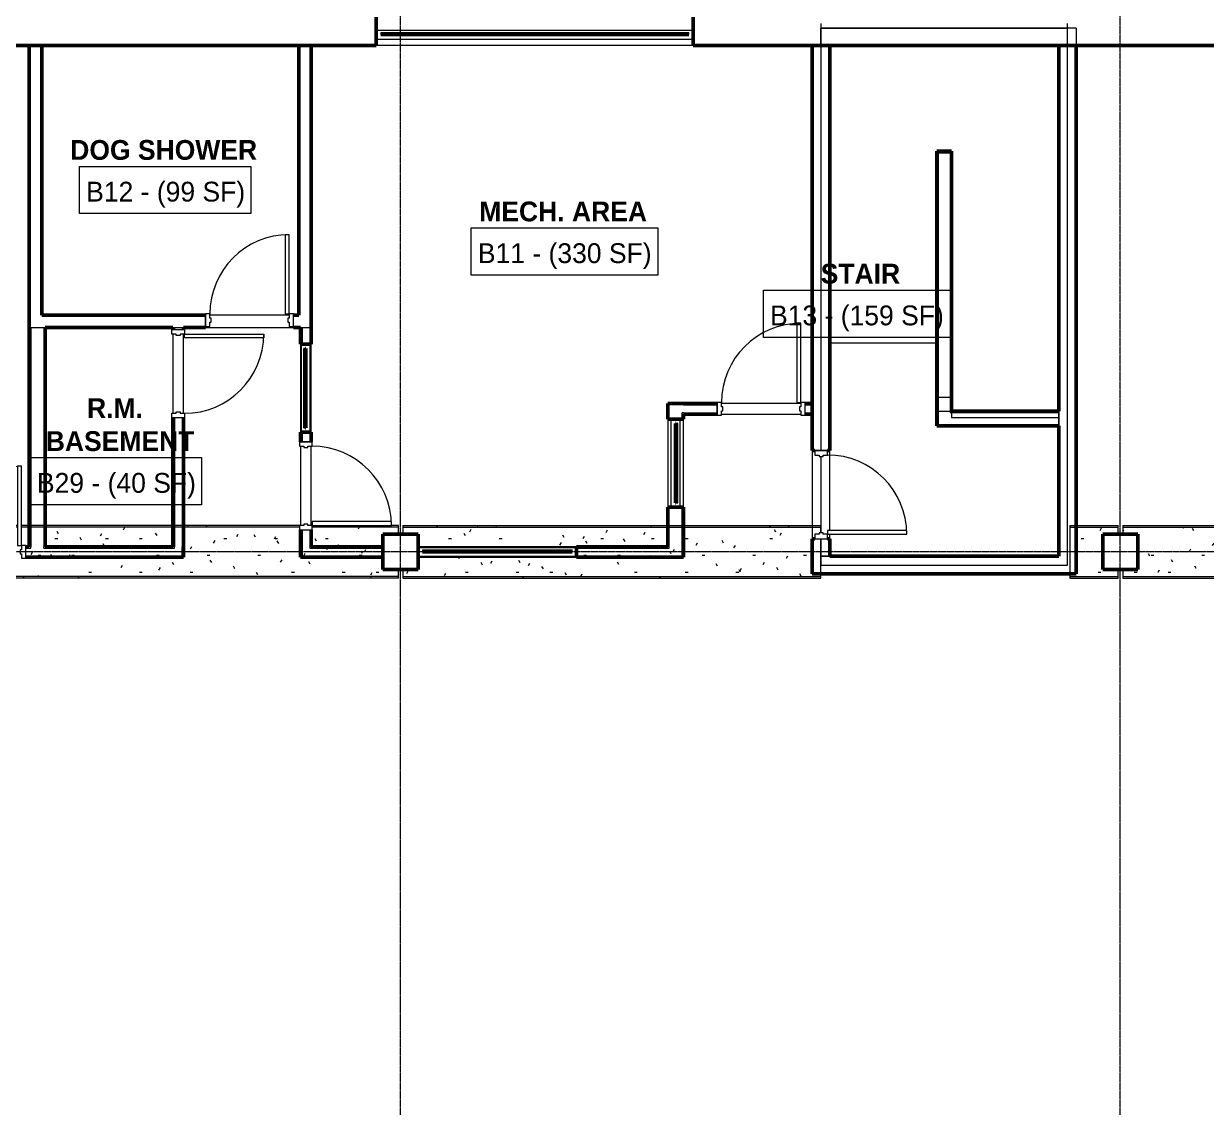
# Model space of a CAD drawing. Header units: inches. Extents: x -4235 to -464, y 9706 to 12365.
# Drawn here: x -2999 to -2461, y 11595 to 12087 of the extents above; entities that cross this region are included whole.
import ezdxf

# ---------------------------------------------------------------- set-up
doc = ezdxf.new("R2010")
doc.units = ezdxf.units.IN
doc.header["$MEASUREMENT"] = 0
doc.linetypes.add('Grid Line 1_2_', pattern=[0.875, 0.5, -0.125, 0.125, -0.125])
for name, color, linetype, lineweight in [('0-1', 7, 'Continuous', 5), ('0-3', 7, 'Continuous', 9), ('A-AREA-IDEN', 2, 'Continuous', 9), ('A-DOOR-1', 90, 'Continuous', 20), ('A-DOOR-2', 7, 'Continuous', 9), ('A-DOOR-FRAM-1', 90, 'Continuous', 20), ('A-FLOR-1', 254, 'Continuous', 9), ('A-FLOR-2', 7, 'Continuous', 9), ('A-FLOR-3', 50, 'Continuous', 9), ('A-FLOR-5', 192, 'Continuous', 9), ('A-GLAZ-CWMG', 51, 'Continuous', 9), ('A-GLAZ-CWMG-1', 254, 'Continuous', 9), ('A-GLAZ-CWMG-2', 7, 'Continuous', 9), ('A-GLAZ-CWMG-3', 250, 'Continuous', 50), ('A-GLAZ-CWMG-4', 51, 'Continuous', 50), ('A-WALL-1', 10, 'Continuous', 13), ('A-WALL-2', 250, 'Continuous', 50), ('A-WALL-3', 50, 'Continuous', 9), ('A-WALL-4', 254, 'Continuous', 9), ('A-WALL-5', 7, 'Continuous', 9), ('A-WALL-6', 113, 'Continuous', 9), ('I-WALL-1', 250, 'Continuous', 50), ('I-WALL-2', 7, 'Continuous', 9), ('I-WALL-3', 50, 'Continuous', 9), ('I-WALL-4', 254, 'Continuous', 9), ('S-BEAM', 12, 'Continuous', 9), ('S-BEAM-1', 9, 'Continuous', 9), ('S-COLS', 52, 'Continuous', 9), ('S-COLS-1', 52, 'Continuous', 50), ('S-FNDN-1', 250, 'Continuous', 50), ('S-FNDN-2', 7, 'Continuous', 9), ('S-FNDN-3', 50, 'Continuous', 9), ('S-FNDN-4', 254, 'Continuous', 9), ('S-FNDN-5', 32, 'Continuous', 50), ('S-FNDN-6', 32, 'Continuous', 9), ('S-GRID-1', 1, 'Grid Line 1_2_', 9)]:
    doc.layers.add(name, color=color, linetype=linetype, lineweight=lineweight)
doc.styles.add('Century Gothic', font='ufonts.com_century-gothic.ttf', dxfattribs={"height": 9})
doc.styles.add('Century Gothic_B', font='GOTHICB.TTF', dxfattribs={"height": 9})

# ---------------------------------------------------------------- blocks, each defined once
blk = doc.blocks.new('HOLLOW METAL - COMMON_3-0 x 7-0 - HM DOOR-2191985-BACKGROUND - RCP - BASEMENT FLOOR')
at = {"layer": 'A-DOOR-1'}
for p, q in [((18, 39.125), (16.25, 39.125)), ((16.25, 39.125), (16.25, 3.125)), ((18, 3.125), (18, 39.125)), ((16.25, 3.125), (18, 3.125))]:
    blk.add_line(p, q, dxfattribs=at)
at = {"layer": 'A-DOOR-2'}
blk.add_arc((18, 3.125), 36, 90, 180, dxfattribs=at)
at = {"layer": 'A-DOOR-FRAM-1'}
for p, q in [((-18, 3.125), (-20, 3.125)), ((-20, 3.125), (-20, -2.625)), ((-18, 1.1875), (-18, 3.125)), ((-17.375, 1.1875), (-18, 1.1875)), ((-17.375, -0.6875), (-17.375, 1.1875)), ((18, 1.1875), (17.375, 1.1875)), ((17.375, 1.1875), (17.375, -0.6875)), ((18, 3.125), (18, 1.1875)), ((20, 3.125), (18, 3.125)), ((20, -2.625), (20, 3.125)), ((-20, -2.625), (-18, -2.625)), ((-18, -2.625), (-18, -0.6875)), ((-18, -0.6875), (-17.375, -0.6875)), ((17.375, -0.6875), (18, -0.6875)), ((18, -0.6875), (18, -2.625)), ((18, -2.625), (20, -2.625))]:
    blk.add_line(p, q, dxfattribs=at)
blk = doc.blocks.new('HOLLOW METAL - COMMON_3-0 x 7-0 - HM DOOR-2191986-BACKGROUND - RCP - BASEMENT FLOOR')
at = {"layer": 'A-DOOR-1'}
for p, q in [((18, 39.5625), (16.25, 39.5625)), ((16.25, 39.5625), (16.25, 3.5625)), ((18, 3.5625), (18, 39.5625)), ((16.25, 3.5625), (18, 3.5625))]:
    blk.add_line(p, q, dxfattribs=at)
at = {"layer": 'A-DOOR-2'}
blk.add_arc((18, 3.5625), 36, 90, 180, dxfattribs=at)
at = {"layer": 'A-DOOR-FRAM-1'}
for p, q in [((-18, 3.5625), (-20, 3.5625)), ((-20, 3.5625), (-20, -2.1875)), ((-18, 1.625), (-18, 3.5625)), ((-17.375, 1.625), (-18, 1.625)), ((-17.375, -0.25), (-17.375, 1.625)), ((18, 1.625), (17.375, 1.625)), ((17.375, 1.625), (17.375, -0.25)), ((18, 3.5625), (18, 1.625)), ((20, 3.5625), (18, 3.5625)), ((20, -2.1875), (20, 3.5625)), ((-20, -2.1875), (-18, -2.1875)), ((-18, -2.1875), (-18, -0.25)), ((-18, -0.25), (-17.375, -0.25)), ((17.375, -0.25), (18, -0.25)), ((18, -0.25), (18, -2.1875)), ((18, -2.1875), (20, -2.1875))]:
    blk.add_line(p, q, dxfattribs=at)
blk = doc.blocks.new('HOLLOW METAL - COMMON_3-0 x 7-0 - WD DOOR-2211292-BACKGROUND - RCP - BASEMENT FLOOR')
at = {"layer": 'A-DOOR-1'}
for p, q in [((16.25, -3.125), (18, -3.125)), ((16.25, -39.125), (16.25, -3.125)), ((18, -3.125), (18, -39.125)), ((18, -39.125), (16.25, -39.125))]:
    blk.add_line(p, q, dxfattribs=at)
at = {"layer": 'A-DOOR-2'}
blk.add_arc((18, -3.125), 36, 180, 270, dxfattribs=at)
at = {"layer": 'A-DOOR-FRAM-1'}
for p, q in [((-20, 2.625), (-18, 2.625)), ((-20, -3.125), (-20, 2.625)), ((-18, 2.625), (-18, 0.6875)), ((-18, 0.6875), (-17.375, 0.6875)), ((-17.375, 0.6875), (-17.375, -1.1875)), ((17.375, 0.6875), (18, 0.6875)), ((17.375, -1.1875), (17.375, 0.6875)), ((18, 2.625), (20, 2.625)), ((18, 0.6875), (18, 2.625)), ((20, 2.625), (20, -3.125)), ((-18, -3.125), (-20, -3.125)), ((-18, -1.1875), (-18, -3.125)), ((-17.375, -1.1875), (-18, -1.1875)), ((18, -1.1875), (17.375, -1.1875)), ((18, -3.125), (18, -1.1875)), ((20, -3.125), (18, -3.125))]:
    blk.add_line(p, q, dxfattribs=at)
blk = doc.blocks.new('Rectangular Mullion - Louver Frame-2233455-BACKGROUND - RCP - BASEMENT FLOOR')
at = {"layer": 'A-GLAZ-CWMG-1'}
blk.add_line((-2747.32, 11845.19), (-2747.32, 11849.19), dxfattribs=at)
at = {"layer": 'A-GLAZ-CWMG-2'}
for p, q in [((-2819.32, 11849.19), (-2747.32, 11849.19)), ((-2819.32, 11845.19), (-2747.32, 11845.19))]:
    blk.add_line(p, q, dxfattribs=at)
blk = doc.blocks.new('Rectangular Mullion - louver-2233453-BACKGROUND - RCP - BASEMENT FLOOR')
at = {"layer": 'A-GLAZ-CWMG-2'}
for p, q in [((-2817.32, 11848.14), (-2749.32, 11848.14)), ((-2817.32, 11848.14), (-2817.32, 11847.28)), ((-2749.32, 11847.28), (-2749.32, 11848.14))]:
    blk.add_line(p, q, dxfattribs=at)
at = {"layer": 'A-GLAZ-CWMG-3'}
for p, q in [((-2817.32, 11847.19), (-2817.32, 11847.28)), ((-2817.32, 11847.28), (-2749.32, 11847.28)), ((-2749.32, 11847.19), (-2817.32, 11847.19)), ((-2749.32, 11847.28), (-2749.32, 11847.19))]:
    blk.add_line(p, q, dxfattribs=at)
blk = doc.blocks.new('Rectangular Mullion - Louver Frame-2240105-BACKGROUND - RCP - BASEMENT FLOOR')
at = {"layer": 'A-GLAZ-CWMG-1'}
for p, q in [((-2868.32, 11941.58), (-2872.32, 11941.58)), ((-2872.32, 11901.58), (-2868.32, 11901.58))]:
    blk.add_line(p, q, dxfattribs=at)
at = {"layer": 'A-GLAZ-CWMG-2'}
for p, q in [((-2872.32, 11901.58), (-2872.32, 11941.58)), ((-2868.32, 11901.58), (-2868.32, 11941.58))]:
    blk.add_line(p, q, dxfattribs=at)
blk = doc.blocks.new('Rectangular Mullion - louver-2240103-BACKGROUND - RCP - BASEMENT FLOOR')
at = {"layer": 'A-GLAZ-CWMG-2'}
for p, q in [((-2870.41, 11939.58), (-2871.28, 11939.58)), ((-2871.28, 11903.58), (-2871.28, 11939.58)), ((-2871.28, 11903.58), (-2870.41, 11903.58))]:
    blk.add_line(p, q, dxfattribs=at)
at = {"layer": 'A-GLAZ-CWMG-3'}
for p, q in [((-2870.41, 11939.58), (-2870.32, 11939.58)), ((-2870.41, 11903.58), (-2870.41, 11939.58)), ((-2870.32, 11939.58), (-2870.32, 11903.58)), ((-2870.32, 11903.58), (-2870.41, 11903.58))]:
    blk.add_line(p, q, dxfattribs=at)
blk = doc.blocks.new('Rectangular Mullion - Louver Frame-2240309-BACKGROUND - RCP - BASEMENT FLOOR')
at = {"layer": 'A-GLAZ-CWMG-1'}
for p, q in [((-2700.32, 11907.46), (-2704.32, 11907.46)), ((-2704.32, 11867.46), (-2700.32, 11867.46))]:
    blk.add_line(p, q, dxfattribs=at)
at = {"layer": 'A-GLAZ-CWMG-2'}
for p, q in [((-2704.32, 11867.46), (-2704.32, 11907.46)), ((-2700.32, 11867.46), (-2700.32, 11907.46))]:
    blk.add_line(p, q, dxfattribs=at)
blk = doc.blocks.new('Rectangular Mullion - louver-2240307-BACKGROUND - RCP - BASEMENT FLOOR')
at = {"layer": 'A-GLAZ-CWMG-2'}
for p, q in [((-2701.37, 11905.46), (-2702.23, 11905.46)), ((-2701.37, 11869.46), (-2701.37, 11905.46)), ((-2702.23, 11869.46), (-2701.37, 11869.46))]:
    blk.add_line(p, q, dxfattribs=at)
at = {"layer": 'A-GLAZ-CWMG-3'}
for p, q in [((-2702.32, 11905.46), (-2702.23, 11905.46)), ((-2702.32, 11869.46), (-2702.32, 11905.46)), ((-2702.23, 11905.46), (-2702.23, 11869.46)), ((-2702.23, 11869.46), (-2702.32, 11869.46))]:
    blk.add_line(p, q, dxfattribs=at)
blk = doc.blocks.new('CTR - 1st Phase - Common Walls_rvt-1-BACKGROUND - RCP - BASEMENT FLOOR')
at = {"layer": 'A-WALL-1'}
for p, q in [((-2995.95, 11949.19), (-2995.32, 11949.19)), ((-2995.32, 11949.19), (-2995.32, 11849.56)), ((-2995.32, 11949.19), (-2989.32, 11949.19)), ((-2989.32, 11949.19), (-2988.7, 11949.19)), ((-2989.32, 11949.19), (-2989.32, 11849.56)), ((-2930.7, 11949.19), (-2930.07, 11949.19)), ((-2930.07, 11949.19), (-2930.07, 11948.16)), ((-2930.07, 11949.19), (-2926.57, 11949.19)), ((-2926.57, 11949.19), (-2925.95, 11949.19)), ((-2926.57, 11949.19), (-2926.57, 11948.16)), ((-2872.7, 11949.19), (-2872.07, 11949.19)), ((-2872.07, 11949.19), (-2872.07, 11941.58)), ((-2872.07, 11949.19), (-2868.57, 11949.19)), ((-2868.57, 11949.19), (-2867.95, 11949.19)), ((-2868.57, 11949.19), (-2868.57, 11941.58)), ((-2705.32, 11907.46), (-2705.32, 11913.94)), ((-2699.32, 11913.94), (-2705.32, 11913.94)), ((-2698.7, 11913.94), (-2699.32, 11913.94)), ((-2698.7, 11913.94), (-2683.51, 11913.94)), ((-2643.51, 11913.94), (-2640.32, 11913.94)), ((-2930.07, 11908.16), (-2930.07, 11849.56)), ((-2926.57, 11908.16), (-2926.57, 11849.56)), ((-2699.32, 11907.46), (-2699.32, 11910.44)), ((-2698.7, 11910.44), (-2699.32, 11910.44)), ((-2698.7, 11910.44), (-2683.51, 11910.44)), ((-2643.51, 11910.44), (-2640.32, 11910.44)), ((-2872.07, 11901.58), (-2872.07, 11897.19)), ((-2868.57, 11901.58), (-2868.57, 11897.19)), ((-2705.32, 11848.94), (-2705.32, 11867.46)), ((-2699.32, 11845.44), (-2699.32, 11867.46)), ((-2872.07, 11857.19), (-2872.07, 11845.44)), ((-2868.57, 11857.19), (-2868.57, 11848.94)), ((-2997.52, 11848.94), (-2995.32, 11848.94)), ((-2995.32, 11848.94), (-2995.32, 11849.56)), ((-2989.32, 11848.94), (-2989.32, 11849.56)), ((-2989.32, 11848.94), (-2930.07, 11848.94)), ((-2930.07, 11848.94), (-2930.07, 11849.56)), ((-2926.57, 11848.94), (-2926.57, 11849.56)), ((-2926.57, 11845.44), (-2926.57, 11848.94)), ((-2868.57, 11848.94), (-2867.95, 11848.94)), ((-2867.95, 11848.94), (-2835.32, 11848.94)), ((-2747.32, 11848.94), (-2705.95, 11848.94)), ((-2705.95, 11848.94), (-2705.32, 11848.94)), ((-2997.52, 11845.44), (-2926.57, 11845.44)), ((-2872.07, 11845.44), (-2868.57, 11845.44)), ((-2868.57, 11845.44), (-2867.95, 11845.44)), ((-2867.95, 11845.44), (-2835.32, 11845.44)), ((-2747.32, 11845.44), (-2705.95, 11845.44)), ((-2705.95, 11845.44), (-2705.32, 11845.44)), ((-2705.32, 11845.44), (-2699.32, 11845.44))]:
    blk.add_line(p, q, dxfattribs=at)
at = {"layer": 'I-WALL-1'}
for p, q in [((-2995.95, 11849.56), (-2995.95, 11949.19)), ((-2988.7, 11949.19), (-2988.7, 11849.56)), ((-2930.7, 11948.16), (-2930.7, 11949.19)), ((-2925.95, 11949.19), (-2925.95, 11948.16)), ((-2872.7, 11941.58), (-2872.7, 11949.19)), ((-2867.95, 11949.19), (-2867.95, 11941.58)), ((-2867.95, 11941.58), (-2872.7, 11941.58)), ((-2705.95, 11907.46), (-2705.95, 11914.56)), ((-2705.95, 11914.56), (-2705.32, 11914.56)), ((-2705.32, 11914.56), (-2698.7, 11914.56)), ((-2698.7, 11914.56), (-2683.51, 11914.56)), ((-2643.51, 11914.56), (-2640.32, 11914.56)), ((-2640.32, 11914.56), (-2640.32, 11909.81)), ((-2930.7, 11849.56), (-2930.7, 11908.16)), ((-2925.95, 11908.16), (-2925.95, 11849.56)), ((-2698.7, 11907.46), (-2705.95, 11907.46)), ((-2698.7, 11909.81), (-2698.7, 11907.46)), ((-2683.51, 11909.81), (-2698.7, 11909.81)), ((-2640.32, 11909.81), (-2643.51, 11909.81)), ((-2872.7, 11897.19), (-2872.7, 11901.58)), ((-2872.7, 11901.58), (-2867.95, 11901.58)), ((-2867.95, 11901.58), (-2867.95, 11897.19)), ((-2705.95, 11849.56), (-2705.95, 11867.46)), ((-2705.95, 11867.46), (-2698.7, 11867.46)), ((-2698.7, 11867.46), (-2698.7, 11844.81)), ((-2872.7, 11844.81), (-2872.7, 11857.19)), ((-2867.95, 11857.19), (-2867.95, 11849.56)), ((-2997.52, 11849.56), (-2995.95, 11849.56)), ((-2988.7, 11849.56), (-2930.7, 11849.56)), ((-2925.95, 11849.56), (-2925.95, 11845.44)), ((-2867.95, 11849.56), (-2835.32, 11849.56)), ((-2747.32, 11844.81), (-2747.32, 11849.56)), ((-2747.32, 11849.56), (-2705.95, 11849.56)), ((-2925.95, 11844.81), (-2997.52, 11844.81)), ((-2925.95, 11845.44), (-2925.95, 11844.81)), ((-2872.07, 11844.81), (-2872.7, 11844.81)), ((-2867.95, 11844.81), (-2872.07, 11844.81)), ((-2835.32, 11844.81), (-2867.95, 11844.81)), ((-2705.95, 11844.81), (-2747.32, 11844.81)), ((-2699.32, 11844.81), (-2705.95, 11844.81)), ((-2698.7, 11844.81), (-2699.32, 11844.81))]:
    blk.add_line(p, q, dxfattribs=at)
at = {"layer": 'I-WALL-2'}
for p, q in [((-2930.7, 11946.16), (-2930.7, 11910.16)), ((-2925.95, 11910.16), (-2925.95, 11946.16)), ((-2872.7, 11941.58), (-2872.7, 11901.58)), ((-2867.95, 11901.58), (-2867.95, 11941.58)), ((-2645.51, 11914.56), (-2681.51, 11914.56)), ((-2705.95, 11907.46), (-2705.95, 11867.46)), ((-2698.7, 11867.46), (-2698.7, 11907.46)), ((-2681.51, 11909.81), (-2645.51, 11909.81)), ((-2872.7, 11895.19), (-2872.7, 11859.19)), ((-2867.95, 11859.19), (-2867.95, 11895.19)), ((-2747.32, 11849.56), (-2819.32, 11849.56)), ((-2819.32, 11844.81), (-2747.32, 11844.81))]:
    blk.add_line(p, q, dxfattribs=at)
at = {"layer": 'I-WALL-3'}
for p, q in [((-2683.51, 11909.81), (-2683.51, 11914.56)), ((-2925.95, 11908.16), (-2930.7, 11908.16)), ((-2872.7, 11897.19), (-2867.95, 11897.19)), ((-2872.7, 11857.19), (-2867.95, 11857.19)), ((-2997.52, 11844.81), (-2997.52, 11849.56))]:
    blk.add_line(p, q, dxfattribs=at)
at = {"layer": 'I-WALL-4'}
for p, q in [((-2872.7, 11941.58), (-2872.32, 11941.58)), ((-2868.32, 11941.58), (-2867.95, 11941.58)), ((-2705.95, 11907.46), (-2704.32, 11907.46)), ((-2700.32, 11907.46), (-2698.7, 11907.46)), ((-2872.7, 11901.58), (-2872.32, 11901.58)), ((-2868.32, 11901.58), (-2867.95, 11901.58)), ((-2705.95, 11867.46), (-2704.32, 11867.46)), ((-2700.32, 11867.46), (-2698.7, 11867.46)), ((-2747.32, 11849.56), (-2747.32, 11849.19)), ((-2747.32, 11845.19), (-2747.32, 11844.81))]:
    blk.add_line(p, q, dxfattribs=at)
at = {"layer": 'S-FNDN-1'}
for p, q in [((-2995.95, 11954.81), (-2995.95, 12077.19)), ((-2995.95, 12077.19), (-2990.32, 12077.19)), ((-2990.32, 12077.19), (-2990.32, 11954.81)), ((-2873.57, 11954.81), (-2873.57, 12077.19)), ((-2873.57, 12077.19), (-2867.95, 12077.19)), ((-2867.95, 12077.19), (-2867.95, 11954.81)), ((-2995.95, 11949.19), (-2995.95, 11954.81)), ((-2990.32, 11954.81), (-2915.95, 11954.81)), ((-2875.95, 11954.81), (-2873.57, 11954.81)), ((-2867.95, 11954.81), (-2867.95, 11949.19)), ((-2915.95, 11949.56), (-2915.95, 11949.19)), ((-2875.95, 11949.19), (-2875.95, 11949.56)), ((-2930.7, 11949.19), (-2988.7, 11949.19)), ((-2915.95, 11949.19), (-2925.95, 11949.19)), ((-2872.7, 11949.19), (-2875.95, 11949.19))]:
    blk.add_line(p, q, dxfattribs=at)
at = {"layer": 'S-FNDN-2'}
for p, q in [((-2877.95, 11954.81), (-2913.95, 11954.81)), ((-2915.95, 11949.19), (-2875.95, 11949.19))]:
    blk.add_line(p, q, dxfattribs=at)
at = {"layer": 'S-FNDN-3'}
blk.add_line((-2915.95, 11949.56), (-2915.95, 11954.81), dxfattribs=at)
at = {"layer": 'S-FNDN-4'}
for p, q in [((-2915.95, 11949.19), (-2915.95, 11949.56)), ((-2875.95, 11949.19), (-2875.95, 11949.56))]:
    blk.add_line(p, q, dxfattribs=at)
at = {"layer": '0-3'}
for name, p in [('HOLLOW METAL - COMMON_3-0 x 7-0 - HM DOOR-2191986-BACKGROUND - RCP - BASEMENT FLOOR', (-2895.95, 11951.75)), ('HOLLOW METAL - COMMON_3-0 x 7-0 - HM DOOR-2191985-BACKGROUND - RCP - BASEMENT FLOOR', (-2663.51, 11911.94)), ('Rectangular Mullion - Louver Frame-2240105-BACKGROUND - RCP - BASEMENT FLOOR', (0, 0)), ('Rectangular Mullion - louver-2240103-BACKGROUND - RCP - BASEMENT FLOOR', (0, 0)), ('Rectangular Mullion - Louver Frame-2240309-BACKGROUND - RCP - BASEMENT FLOOR', (0, 0)), ('Rectangular Mullion - louver-2240307-BACKGROUND - RCP - BASEMENT FLOOR', (0, 0)), ('HOLLOW METAL - COMMON_3-0 x 7-0 - HM DOOR-2191985-BACKGROUND - RCP - BASEMENT FLOOR', (-3017.52, 11846.94)), ('Rectangular Mullion - Louver Frame-2233455-BACKGROUND - RCP - BASEMENT FLOOR', (0, 0)), ('Rectangular Mullion - louver-2233453-BACKGROUND - RCP - BASEMENT FLOOR', (0, 0))]:
    blk.add_blockref(name, p, dxfattribs=at)
for name, p, rotation in [('HOLLOW METAL - COMMON_3-0 x 7-0 - WD DOOR-2211292-BACKGROUND - RCP - BASEMENT FLOOR', (-2928.57, 11928.16), 90), ('HOLLOW METAL - COMMON_3-0 x 7-0 - HM DOOR-2191985-BACKGROUND - RCP - BASEMENT FLOOR', (-2870.57, 11877.19), 270)]:
    blk.add_blockref(name, p, dxfattribs=dict(at, rotation=rotation))
blk = doc.blocks.new('HOLLOW METAL - STAIR DOOR 3-0 x 7-0-2453423-BACKGROUND - RCP - BASEMENT FLOOR')
at = {"layer": 'A-DOOR-1'}
for p, q in [((18, 39.25), (16.25, 39.25)), ((16.25, 39.25), (16.25, 3.25)), ((18, 3.25), (18, 39.25)), ((16.25, 3.25), (18, 3.25))]:
    blk.add_line(p, q, dxfattribs=at)
at = {"layer": 'A-DOOR-2'}
blk.add_arc((18, 3.25), 36, 90, 180, dxfattribs=at)
at = {"layer": 'A-DOOR-FRAM-1'}
for p, q in [((-18, 3.25), (-20, 3.25)), ((-20, 3.25), (-20, -2.5)), ((-18, 1.3125), (-18, 3.25)), ((-17.375, 1.3125), (-18, 1.3125)), ((-17.375, -0.5625), (-17.375, 1.3125)), ((18, 1.3125), (17.375, 1.3125)), ((17.375, 1.3125), (17.375, -0.5625)), ((18, 3.25), (18, 1.3125)), ((20, 3.25), (18, 3.25)), ((20, -2.5), (20, 3.25)), ((-20, -2.5), (-18, -2.5)), ((-18, -2.5), (-18, -0.5625)), ((-18, -0.5625), (-17.375, -0.5625)), ((17.375, -0.5625), (18, -0.5625)), ((18, -0.5625), (18, -2.5)), ((18, -2.5), (20, -2.5))]:
    blk.add_line(p, q, dxfattribs=at)
blk = doc.blocks.new('CTR - 1st Phase -Stairs _ Elevators_rvt-1-BACKGROUND - RCP - BASEMENT FLOOR')
at = {"layer": 'A-FLOR-1'}
for p, q in [((-2632.32, 11856.94), (-2632.32, 11942.19)), ((-2583.7, 11942.19), (-2583.7, 11917.56)), ((-2583.66, 11917.56), (-2576.98, 11917.56)), ((-2576.95, 11917.56), (-2576.95, 11908.19)), ((-2576.95, 11908.19), (-2528.32, 11908.19)), ((-2528.32, 11904.44), (-2528.32, 11845.19)), ((-2632.32, 11845.19), (-2632.32, 11855.19)), ((-2528.32, 11845.19), (-2632.32, 11845.19))]:
    blk.add_line(p, q, dxfattribs=at)
at = {"layer": 'A-FLOR-2'}
blk.add_line((-2632.32, 11942.19), (-2583.7, 11942.19), dxfattribs=at)
at = {"layer": 'A-FLOR-3'}
blk.add_line((-2528.32, 11908.19), (-2528.32, 11904.44), dxfattribs=at)
at = {"layer": 'A-WALL-1'}
for p, q in [((-2583.07, 12028.56), (-2583.07, 11911.19)), ((-2583.07, 12028.56), (-2577.57, 12028.56)), ((-2577.57, 12028.56), (-2577.57, 11911.19)), ((-2583.07, 11911.19), (-2583.07, 11910.56)), ((-2583.07, 11910.56), (-2583.07, 11905.06)), ((-2577.57, 11911.19), (-2577.57, 11910.56)), ((-2577.57, 11910.56), (-2528.32, 11910.56)), ((-2528.32, 11911.19), (-2528.32, 11910.56)), ((-2528.32, 11910.56), (-2528.32, 11905.06)), ((-2583.07, 11905.06), (-2528.32, 11905.06)), ((-2528.32, 11905.06), (-2528.32, 11904.44))]:
    blk.add_line(p, q, dxfattribs=at)
at = {"layer": 'A-WALL-2'}
for p, q in [((-2640.32, 11893.19), (-2640.32, 12077.19)), ((-2640.32, 12077.19), (-2632.32, 12077.19)), ((-2632.32, 12077.19), (-2632.32, 11893.19)), ((-2528.32, 11911.19), (-2528.32, 12077.19)), ((-2528.32, 12077.19), (-2520.32, 12077.19)), ((-2520.32, 12077.19), (-2520.32, 11845.19)), ((-2528.32, 11845.19), (-2528.32, 11904.44)), ((-2639.07, 11893.19), (-2640.32, 11893.19)), ((-2632.32, 11893.19), (-2633.32, 11893.19)), ((-2640.32, 11837.19), (-2640.32, 11853.19)), ((-2640.32, 11853.19), (-2639.07, 11853.19)), ((-2633.32, 11853.19), (-2632.32, 11853.19)), ((-2632.32, 11853.19), (-2632.32, 11845.19)), ((-2632.32, 11845.19), (-2528.32, 11845.19)), ((-2520.32, 11845.19), (-2520.32, 11837.19)), ((-2632.32, 11837.19), (-2640.32, 11837.19)), ((-2520.32, 11837.19), (-2632.32, 11837.19))]:
    blk.add_line(p, q, dxfattribs=at)
at = {"layer": 'A-WALL-3'}
for p, q in [((-2636.32, 12085.19), (-2524.32, 12085.19)), ((-2632.32, 12077.19), (-2636.32, 12077.19)), ((-2636.32, 12077.19), (-2632.32, 12077.19)), ((-2632.32, 12077.19), (-2636.32, 12077.19)), ((-2528.32, 12077.19), (-2632.32, 12077.19)), ((-2524.32, 12077.19), (-2528.32, 12077.19)), ((-2528.32, 12077.19), (-2520.32, 12077.19)), ((-2524.32, 12077.19), (-2528.32, 12077.19)), ((-2632.32, 12053.19), (-2632.32, 11997.19)), ((-2528.32, 11908.19), (-2528.32, 11911.19)), ((-2639.07, 11893.19), (-2633.32, 11893.19)), ((-2639.07, 11853.19), (-2633.32, 11853.19)), ((-2636.32, 11845.19), (-2632.32, 11845.19))]:
    blk.add_line(p, q, dxfattribs=at)
at = {"layer": 'A-WALL-4'}
for p, q in [((-2520.32, 12085.19), (-2636.32, 12085.19)), ((-2636.32, 12077.19), (-2636.32, 12085.19)), ((-2520.32, 12085.19), (-2520.32, 12077.19)), ((-2632.32, 12077.19), (-2632.32, 12053.19)), ((-2632.32, 12077.19), (-2528.32, 12077.19)), ((-2528.32, 11911.19), (-2528.32, 12077.19)), ((-2632.32, 11997.19), (-2632.32, 11942.19)), ((-2640.32, 11893.19), (-2639.07, 11893.19)), ((-2633.32, 11893.19), (-2632.32, 11893.19)), ((-2640.32, 11853.19), (-2639.07, 11853.19)), ((-2633.32, 11853.19), (-2632.32, 11853.19)), ((-2632.32, 11845.19), (-2636.32, 11845.19))]:
    blk.add_line(p, q, dxfattribs=at)
at = {"layer": 'A-WALL-5'}
for p, q in [((-2640.32, 11893.19), (-2640.32, 11853.19)), ((-2632.32, 11856.94), (-2632.32, 11893.19)), ((-2632.32, 11853.19), (-2632.32, 11855.19))]:
    blk.add_line(p, q, dxfattribs=at)
at = {"layer": 'I-WALL-1'}
for p, q in [((-2583.7, 11911.19), (-2583.7, 12029.19)), ((-2583.7, 12029.19), (-2583.07, 12029.19)), ((-2583.07, 12029.19), (-2577.57, 12029.19)), ((-2577.57, 12029.19), (-2576.95, 12029.19)), ((-2576.95, 12029.19), (-2576.95, 11911.19)), ((-2583.7, 11905.06), (-2583.7, 11911.19)), ((-2576.95, 11911.19), (-2528.32, 11911.19)), ((-2583.7, 11904.44), (-2583.7, 11905.06)), ((-2528.32, 11904.44), (-2583.7, 11904.44))]:
    blk.add_line(p, q, dxfattribs=at)
at = {"layer": 'I-WALL-3'}
for p, q in [((-2583.7, 11911.19), (-2576.95, 11911.19)), ((-2528.32, 11904.44), (-2528.32, 11911.19))]:
    blk.add_line(p, q, dxfattribs=at)
at = {"layer": 'I-WALL-4'}
for p, q in [((-2583.7, 11942.19), (-2583.7, 12029.19)), ((-2576.95, 12029.19), (-2583.7, 12029.19)), ((-2576.95, 12029.19), (-2576.95, 11917.56)), ((-2583.7, 11911.19), (-2583.7, 11904.44)), ((-2576.95, 11911.19), (-2528.32, 11911.19)), ((-2528.32, 11904.44), (-2583.7, 11904.44))]:
    blk.add_line(p, q, dxfattribs=at)
at = {"layer": '0-3', "rotation": 269.9999999999901}
blk.add_blockref('HOLLOW METAL - STAIR DOOR 3-0 x 7-0-2453423-BACKGROUND - RCP - BASEMENT FLOOR', (-2636.57, 11873.19), dxfattribs=at)
blk = doc.blocks.new('Concrete-Rectangular-Column - ONE-1856735-BACKGROUND - RCP - BASEMENT FLOOR')
at = {"layer": 'S-COLS-1'}
for p, q in [((-8, 8), (8, 8)), ((-8, -8), (-8, 8)), ((8, 8), (8, -8)), ((8, -8), (-8, -8))]:
    blk.add_line(p, q, dxfattribs=at)
blk = doc.blocks.new('Rectangular Mullion - louver-2925674-BACKGROUND - RCP - BASEMENT FLOOR')
at = {"layer": 'A-GLAZ-CWMG'}
for p, q in [((-2836.32, 12083.14), (-2696.32, 12083.14)), ((-2836.32, 12083.14), (-2836.32, 12082.28)), ((-2696.32, 12082.28), (-2696.32, 12083.14))]:
    blk.add_line(p, q, dxfattribs=at)
at = {"layer": 'A-GLAZ-CWMG-4'}
for p, q in [((-2836.32, 12082.19), (-2836.32, 12082.28)), ((-2836.32, 12082.28), (-2696.32, 12082.28)), ((-2696.32, 12082.19), (-2836.32, 12082.19)), ((-2696.32, 12082.28), (-2696.32, 12082.19))]:
    blk.add_line(p, q, dxfattribs=at)
blk = doc.blocks.new('Rectangular Mullion - Louver Frame-2925676-BACKGROUND - RCP - BASEMENT FLOOR')
at = {"layer": 'A-GLAZ-CWMG'}
for p, q in [((-2838.32, 12084.19), (-2838.32, 12080.19)), ((-2838.32, 12084.19), (-2694.32, 12084.19)), ((-2694.32, 12080.19), (-2694.32, 12084.19)), ((-2838.32, 12080.19), (-2694.32, 12080.19))]:
    blk.add_line(p, q, dxfattribs=at)
blk = doc.blocks.new('Inverted Tee Beam - 24IT32-V10-BACKGROUND - RCP - BASEMENT FLOOR')
at = {"layer": 'S-BEAM-1'}
h = blk.add_hatch(dxfattribs=at)
h.set_pattern_fill('FP_23', color=256, style=0, pattern_type=2)
h.set_pattern_definition([(0, (2990.699, -5947.988), (30.72, 5.431), [1.267, -21.773, 1.267, -21.773, -122.88]), (0, (2990.699, -5947.988), (30.72, 5.431), [-46.08, 1.267, -44.813, 1.267, -21.773, -53.76]), (0, (2990.699, -5947.988), (30.72, 5.431), [-115.2, 1.267, -14.093, 1.267, -37.133]), (129.232, (3002.219, -5945.273), (-19.350573, 12.838379), [1.002, -17.213, 1.002, -114.358]), (129.232, (3002.219, -5945.273), (-19.350573, 12.838379), [-19.217, -17.213, 1.002, -35.428, -60.716]), (129.232, (3002.219, -5945.273), (-19.350573, 12.838379), [-72.859, 1.002, -17.213, 1.002, -41.499]), (129.232, (3002.219, -5945.273), (-19.350573, 12.838379), [-92.075, -11.141, 1.002, -29.356]), (230.768, (3006.059, -5934.412), (-11.3700044, -24.785848), [1.002, -17.213, 1.002, -114.358]), (230.768, (3006.059, -5934.412), (-11.3700044, -24.785848), [-19.217, -17.213, 1.002, -35.428, -60.716]), (230.768, (3006.059, -5934.412), (-11.3700044, -24.785848), [-72.859, 1.002, -17.213, 1.002, -41.499]), (230.768, (3006.059, -5934.412), (-11.3700044, -24.785848), [-92.075, -11.141, 1.002, -29.356])])
h.paths.add_polyline_path([(159.25, 11.21), (162.46, 11.21), (162.46, 12), (123.25, 12), (123.25, 11.21), (135.09, 11.21)], flags=0)
h.paths.add_polyline_path([(117.5, 11.21), (117.5, 12), (-8.82, 12), (-8.82, 11.21), (79.03, 11.21)], flags=0)
h.paths.add_polyline_path([(-10.57, 11.21), (-10.57, 12), (-162.48, 12), (-162.48, 11.21), (-89.15, 11.21)], flags=0)
h = blk.add_hatch(dxfattribs=at)
h.set_pattern_fill('FP_24', color=256, style=0, pattern_type=2)
h.set_pattern_definition([(0, (2990.699, -11847.189), (30.72, 7.68), [1.267, -21.773, 1.267, -21.773, -122.88]), (0, (2990.699, -11847.189), (30.72, 7.68), [-46.08, 1.267, -44.813, 1.267, -21.773, -53.76]), (0, (2990.699, -11847.189), (30.72, 7.68), [-115.2, 1.267, -14.093, 1.267, -37.133]), (120, (3002.219, -11843.349), (-22.011075, 22.7643004), [1.267, -21.773, 1.267, -21.773, -122.88]), (120, (3002.219, -11843.349), (-22.011075, 22.7643004), [-46.08, 1.267, -44.813, 1.267, -21.773, -53.76]), (120, (3002.219, -11843.349), (-22.011075, 22.7643004), [-115.2, 1.267, -14.093, 1.267, -37.133]), (240, (3006.059, -11827.989), (-8.708925, -30.4443004), [1.267, -21.773, 1.267, -21.773, -122.88]), (240, (3006.059, -11827.989), (-8.708925, -30.4443004), [-46.08, 1.267, -44.813, 1.267, -21.773, -53.76]), (240, (3006.059, -11827.989), (-8.708925, -30.4443004), [-115.2, 1.267, -14.093, 1.267, -37.133])])
h.paths.add_polyline_path([(155.38, -11.21), (162.46, -11.21), (162.46, -8), (155.38, -8), (155.38, 8), (162.46, 8), (162.46, 11.21), (123.25, 11.21), (123.25, 10), (117.5, 10), (117.5, 11.21), (-8.82, 11.21), (-8.82, 2.88), (-10.57, 2.88), (-10.57, 11.21), (-162.48, 11.21), (-162.48, 8), (-155.62, 8), (-155.62, -8), (-162.48, -8), (-162.48, -11.21), (135.09, -11.21)], flags=0)
h.paths.add_polyline_path([(-46.82, -2.87), (-46.82, 2.88), (-44.82, 2.88), (-44.82, 0.94), (-44.2, 0.94), (-44.2, -0.94), (-44.82, -0.94), (-44.82, -2.87)], flags=0)
h.paths.add_polyline_path([(-8.82, -2.87), (-8.82, -0.94), (-9.45, -0.94), (-9.45, 0.94), (-8.82, 0.94), (-8.82, 2.88), (-6.82, 2.88), (-6.82, -2.87)], flags=0)
h = blk.add_hatch(dxfattribs=at)
h.set_pattern_fill('FP_25', color=256, style=0, pattern_type=2)
h.set_pattern_definition([(0, (2990.699, -5899.201), (30.72, 5.431), [1.267, -21.773, 1.267, -21.773, -122.88]), (0, (2990.699, -5899.201), (30.72, 5.431), [-46.08, 1.267, -44.813, 1.267, -21.773, -53.76]), (0, (2990.699, -5899.201), (30.72, 5.431), [-115.2, 1.267, -14.093, 1.267, -37.133]), (129.232, (3002.219, -5896.486), (-19.350573, 12.838379), [1.002, -17.213, 1.002, -114.358]), (129.232, (3002.219, -5896.486), (-19.350573, 12.838379), [-19.217, -17.213, 1.002, -35.428, -60.716]), (129.232, (3002.219, -5896.486), (-19.350573, 12.838379), [-72.859, 1.002, -17.213, 1.002, -41.499]), (129.232, (3002.219, -5896.486), (-19.350573, 12.838379), [-92.075, -11.141, 1.002, -29.356]), (230.768, (3006.059, -5885.625), (-11.3700044, -24.785848), [1.002, -17.213, 1.002, -114.358]), (230.768, (3006.059, -5885.625), (-11.3700044, -24.785848), [-19.217, -17.213, 1.002, -35.428, -60.716]), (230.768, (3006.059, -5885.625), (-11.3700044, -24.785848), [-72.859, 1.002, -17.213, 1.002, -41.499]), (230.768, (3006.059, -5885.625), (-11.3700044, -24.785848), [-92.075, -11.141, 1.002, -29.356])])
h.paths.add_polyline_path([(162.46, -12), (162.46, -11.21), (-162.48, -11.21), (-162.48, -12), (135.09, -12)], flags=0)
at = {"layer": 'S-BEAM'}
for p, q in [((-162.48, 12), (-162.48, 11.21)), ((-158.81, 12), (-162.48, 12)), ((-162.48, 11.21), (-162.48, 8)), ((-158.81, 11.21), (-162.48, 11.21)), ((-10.57, 12), (-158.81, 12)), ((-10.57, 11.21), (-158.81, 11.21)), ((-5.25, 12), (-8.82, 12)), ((-5.25, 11.21), (-8.82, 11.21)), ((2, 12), (-5.25, 12)), ((2, 11.21), (-5.25, 11.21)), ((60, 12), (2, 12)), ((60, 11.21), (2, 11.21)), ((64.75, 12), (60, 12)), ((64.75, 11.21), (60, 11.21)), ((117.5, 12), (64.75, 12)), ((117.5, 11.21), (64.75, 11.21)), ((162.46, 11.21), (123.25, 11.21)), ((162.46, 12), (159.25, 12)), ((162.46, 11.21), (162.46, 12)), ((162.46, 8), (162.46, 11.21)), ((-162.48, -8), (-162.48, -11.21)), ((162.46, -11.21), (162.46, -8)), ((-162.48, -11.21), (-162.48, -12)), ((162.46, -11.21), (-162.48, -11.21)), ((162.46, -12), (-162.48, -12)), ((162.46, -12), (162.46, -11.21))]:
    blk.add_line(p, q, dxfattribs=at)
blk = doc.blocks.new('Inverted Tee Beam - 24IT32-2580779-BACKGROUND - RCP - BASEMENT FLOOR')
at = {"layer": 'S-BEAM-1'}
h = blk.add_hatch(dxfattribs=at)
h.set_pattern_fill('FP_26', color=256, style=0, pattern_type=2)
h.set_pattern_definition([(180, (-2512.262, 11847.189), (-30.72, -7.68), [1.267, -21.773, 1.267, -21.773, -122.88]), (180, (-2512.262, 11847.189), (-30.72, -7.68), [-46.08, 1.267, -44.813, 1.267, -21.773, -53.76]), (180, (-2512.262, 11847.189), (-30.72, -7.68), [-115.2, 1.267, -14.093, 1.267, -37.133]), (300, (-2523.782, 11843.349), (22.011075, -22.7643004), [1.267, -21.773, 1.267, -21.773, -122.88]), (300, (-2523.782, 11843.349), (22.011075, -22.7643004), [-46.08, 1.267, -44.813, 1.267, -21.773, -53.76]), (300, (-2523.782, 11843.349), (22.011075, -22.7643004), [-115.2, 1.267, -14.093, 1.267, -37.133]), (60, (-2527.622, 11827.989), (8.708925, 30.4443004), [1.267, -21.773, 1.267, -21.773, -122.88]), (60, (-2527.622, 11827.989), (8.708925, 30.4443004), [-46.08, 1.267, -44.813, 1.267, -21.773, -53.76]), (60, (-2527.622, 11827.989), (8.708925, 30.4443004), [-115.2, 1.267, -14.093, 1.267, -37.133])])
h.paths.add_polyline_path([(-3.94, 11.21), (-11.02, 11.21), (-11.02, 8), (-3.94, 8), (-3.94, -8), (-11.02, -8), (-11.02, -11.21), (11.05, -11.21), (11.05, 11.21), (6.98, 11.21)], flags=0)
at = {"layer": 'S-BEAM'}
for p, q in [((-11.02, 12), (-11.02, 11.21)), ((11.05, 12), (-11.02, 12)), ((-11.02, 11.21), (-11.02, 8)), ((11.05, 11.21), (-11.02, 11.21)), ((11.05, 11.21), (11.05, 12)), ((11.05, 10), (11.05, 11.21)), ((11.05, -11.21), (11.05, 10)), ((-11.02, -8), (-11.02, -11.21)), ((-11.02, -11.21), (-11.02, -12)), ((8.06, -11.21), (-11.02, -11.21)), ((8.06, -12), (-11.02, -12)), ((9.66, -11.21), (8.06, -11.21)), ((9.76, -12), (8.06, -12)), ((9.83, -11.21), (9.68, -11.21)), ((9.93, -12), (9.78, -12)), ((11.05, -11.21), (9.85, -11.21)), ((11.05, -12), (9.95, -12)), ((11.05, -12), (11.05, -11.21))]:
    blk.add_line(p, q, dxfattribs=at)
blk = doc.blocks.new('Inverted Tee Beam - 24IT32-2543523-BACKGROUND - RCP - BASEMENT FLOOR')
at = {"layer": 'S-BEAM-1'}
h = blk.add_hatch(dxfattribs=at)
h.set_pattern_fill('FP_27', color=256, style=0, pattern_type=2)
h.set_pattern_definition([(180, (-2336.699, 5899.201), (-30.72, -5.431), [1.267, -21.773, 1.267, -21.773, -122.88]), (180, (-2336.699, 5899.201), (-30.72, -5.431), [-46.08, 1.267, -44.813, 1.267, -21.773, -53.76]), (180, (-2336.699, 5899.201), (-30.72, -5.431), [-115.2, 1.267, -14.093, 1.267, -37.133]), (309.232, (-2348.219, 5896.486), (19.350573, -12.838379), [1.002, -17.213, 1.002, -114.358]), (309.232, (-2348.219, 5896.486), (19.350573, -12.838379), [-19.217, -17.213, 1.002, -35.428, -60.716]), (309.232, (-2348.219, 5896.486), (19.350573, -12.838379), [-72.859, 1.002, -17.213, 1.002, -41.499]), (309.232, (-2348.219, 5896.486), (19.350573, -12.838379), [-92.075, -11.141, 1.002, -29.356]), (50.768, (-2352.059, 5885.625), (11.3700044, 24.785848), [1.002, -17.213, 1.002, -114.358]), (50.768, (-2352.059, 5885.625), (11.3700044, 24.785848), [-19.217, -17.213, 1.002, -35.428, -60.716]), (50.768, (-2352.059, 5885.625), (11.3700044, 24.785848), [-72.859, 1.002, -17.213, 1.002, -41.499]), (50.768, (-2352.059, 5885.625), (11.3700044, 24.785848), [-92.075, -11.141, 1.002, -29.356])])
h.paths.add_polyline_path([(-171.56, 12), (-171.56, 11.21), (162.48, 11.21), (162.48, 12), (-41.71, 12)], flags=0)
h = blk.add_hatch(dxfattribs=at)
h.set_pattern_fill('FP_28', color=256, style=0, pattern_type=2)
h.set_pattern_definition([(180, (-2336.699, 11847.189), (-30.72, -7.68), [1.267, -21.773, 1.267, -21.773, -122.88]), (180, (-2336.699, 11847.189), (-30.72, -7.68), [-46.08, 1.267, -44.813, 1.267, -21.773, -53.76]), (180, (-2336.699, 11847.189), (-30.72, -7.68), [-115.2, 1.267, -14.093, 1.267, -37.133]), (300, (-2348.219, 11843.349), (22.011075, -22.7643004), [1.267, -21.773, 1.267, -21.773, -122.88]), (300, (-2348.219, 11843.349), (22.011075, -22.7643004), [-46.08, 1.267, -44.813, 1.267, -21.773, -53.76]), (300, (-2348.219, 11843.349), (22.011075, -22.7643004), [-115.2, 1.267, -14.093, 1.267, -37.133]), (60, (-2352.059, 11827.989), (8.708925, 30.4443004), [1.267, -21.773, 1.267, -21.773, -122.88]), (60, (-2352.059, 11827.989), (8.708925, 30.4443004), [-46.08, 1.267, -44.813, 1.267, -21.773, -53.76]), (60, (-2352.059, 11827.989), (8.708925, 30.4443004), [-115.2, 1.267, -14.093, 1.267, -37.133])])
h.paths.add_polyline_path([(-171.38, 11.21), (-171.56, 11.21), (-171.56, -11.21), (162.48, -11.21), (162.48, -8), (155.62, -8), (155.62, 8), (162.48, 8), (162.48, 11.21), (-155.38, 11.21)], flags=0)
h.paths.add_polyline_path([(-155.38, 8), (-155.38, -8), (-171.38, -8), (-171.38, 8)], flags=0)
h = blk.add_hatch(dxfattribs=at)
h.set_pattern_fill('FP_29', color=256, style=0, pattern_type=2)
h.set_pattern_definition([(180, (-2336.699, 5947.988), (-30.72, -5.431), [1.267, -21.773, 1.267, -21.773, -122.88]), (180, (-2336.699, 5947.988), (-30.72, -5.431), [-46.08, 1.267, -44.813, 1.267, -21.773, -53.76]), (180, (-2336.699, 5947.988), (-30.72, -5.431), [-115.2, 1.267, -14.093, 1.267, -37.133]), (309.232, (-2348.219, 5945.273), (19.350573, -12.838379), [1.002, -17.213, 1.002, -114.358]), (309.232, (-2348.219, 5945.273), (19.350573, -12.838379), [-19.217, -17.213, 1.002, -35.428, -60.716]), (309.232, (-2348.219, 5945.273), (19.350573, -12.838379), [-72.859, 1.002, -17.213, 1.002, -41.499]), (309.232, (-2348.219, 5945.273), (19.350573, -12.838379), [-92.075, -11.141, 1.002, -29.356]), (50.768, (-2352.059, 5934.412), (11.3700044, 24.785848), [1.002, -17.213, 1.002, -114.358]), (50.768, (-2352.059, 5934.412), (11.3700044, 24.785848), [-19.217, -17.213, 1.002, -35.428, -60.716]), (50.768, (-2352.059, 5934.412), (11.3700044, 24.785848), [-72.859, 1.002, -17.213, 1.002, -41.499]), (50.768, (-2352.059, 5934.412), (11.3700044, 24.785848), [-92.075, -11.141, 1.002, -29.356])])
h.paths.add_polyline_path([(-171.56, -11.21), (-171.56, -12), (162.48, -12), (162.48, -11.21), (-41.71, -11.21)], flags=0)
at = {"layer": 'S-BEAM'}
for p, q in [((-171.56, 12), (-171.56, 11.21)), ((162.48, 12), (-171.56, 12)), ((-171.56, 11.21), (-171.56, -11.21)), ((162.48, 11.21), (-171.56, 11.21)), ((162.48, 11.21), (162.48, 12)), ((162.48, 8), (162.48, 11.21)), ((162.48, -11.21), (162.48, -8)), ((-171.56, -11.21), (-171.56, -12)), ((162.48, -11.21), (-171.56, -11.21)), ((162.48, -12), (-171.56, -12)), ((162.48, -12), (162.48, -11.21))]:
    blk.add_line(p, q, dxfattribs=at)
blk = doc.blocks.new('Inverted Tee Beam - 24IT32-2580780-BACKGROUND - RCP - BASEMENT FLOOR')
at = {"layer": 'S-BEAM-1'}
h = blk.add_hatch(dxfattribs=at)
h.set_pattern_fill('FP_105', color=256, style=0, pattern_type=2)
h.set_pattern_definition([(180, (-2731.762, 5899.201), (-30.72, -5.431), [1.267, -21.773, 1.267, -21.773, -122.88]), (180, (-2731.762, 5899.201), (-30.72, -5.431), [-46.08, 1.267, -44.813, 1.267, -21.773, -53.76]), (180, (-2731.762, 5899.201), (-30.72, -5.431), [-115.2, 1.267, -14.093, 1.267, -37.133]), (309.232, (-2743.282, 5896.486), (19.350573, -12.838379), [1.002, -17.213, 1.002, -114.358]), (309.232, (-2743.282, 5896.486), (19.350573, -12.838379), [-19.217, -17.213, 1.002, -35.428, -60.716]), (309.232, (-2743.282, 5896.486), (19.350573, -12.838379), [-72.859, 1.002, -17.213, 1.002, -41.499]), (309.232, (-2743.282, 5896.486), (19.350573, -12.838379), [-92.075, -11.141, 1.002, -29.356]), (50.768, (-2747.122, 5885.625), (11.3700044, 24.785848), [1.002, -17.213, 1.002, -114.358]), (50.768, (-2747.122, 5885.625), (11.3700044, 24.785848), [-19.217, -17.213, 1.002, -35.428, -60.716]), (50.768, (-2747.122, 5885.625), (11.3700044, 24.785848), [-72.859, 1.002, -17.213, 1.002, -41.499]), (50.768, (-2747.122, 5885.625), (11.3700044, 24.785848), [-92.075, -11.141, 1.002, -29.356])])
h.paths.add_polyline_path([(-95.43, 12), (-95.43, 11.21), (94.43, 11.21), (94.43, 12), (11.72, 12)], flags=0)
h = blk.add_hatch(dxfattribs=at)
h.set_pattern_fill('FP_106', color=256, style=0, pattern_type=2)
h.set_pattern_definition([(180, (-2731.762, 11847.189), (-30.72, -7.68), [1.267, -21.773, 1.267, -21.773, -122.88]), (180, (-2731.762, 11847.189), (-30.72, -7.68), [-46.08, 1.267, -44.813, 1.267, -21.773, -53.76]), (180, (-2731.762, 11847.189), (-30.72, -7.68), [-115.2, 1.267, -14.093, 1.267, -37.133]), (300, (-2743.282, 11843.349), (22.011075, -22.7643004), [1.267, -21.773, 1.267, -21.773, -122.88]), (300, (-2743.282, 11843.349), (22.011075, -22.7643004), [-46.08, 1.267, -44.813, 1.267, -21.773, -53.76]), (300, (-2743.282, 11843.349), (22.011075, -22.7643004), [-115.2, 1.267, -14.093, 1.267, -37.133]), (60, (-2747.122, 11827.989), (8.708925, 30.4443004), [1.267, -21.773, 1.267, -21.773, -122.88]), (60, (-2747.122, 11827.989), (8.708925, 30.4443004), [-46.08, 1.267, -44.813, 1.267, -21.773, -53.76]), (60, (-2747.122, 11827.989), (8.708925, 30.4443004), [-115.2, 1.267, -14.093, 1.267, -37.133])])
h.paths.add_polyline_path([(-91.44, 11.21), (-95.43, 11.21), (-95.43, -6), (-92.69, -6), (-92.69, -8), (-94.63, -8), (-94.63, -8.63), (-95.43, -8.63), (-95.43, -11.21), (94.43, -11.21), (94.43, -8), (87.56, -8), (87.56, -2), (15.56, -2), (15.56, 2), (87.56, 2), (87.56, 8), (94.43, 8), (94.43, 11.21), (-32.44, 11.21)], flags=0)
h = blk.add_hatch(dxfattribs=at)
h.set_pattern_fill('FP_107', color=256, style=0, pattern_type=2)
h.set_pattern_definition([(180, (-2731.762, 5947.988), (-30.72, -5.431), [1.267, -21.773, 1.267, -21.773, -122.88]), (180, (-2731.762, 5947.988), (-30.72, -5.431), [-46.08, 1.267, -44.813, 1.267, -21.773, -53.76]), (180, (-2731.762, 5947.988), (-30.72, -5.431), [-115.2, 1.267, -14.093, 1.267, -37.133]), (309.232, (-2743.282, 5945.273), (19.350573, -12.838379), [1.002, -17.213, 1.002, -114.358]), (309.232, (-2743.282, 5945.273), (19.350573, -12.838379), [-19.217, -17.213, 1.002, -35.428, -60.716]), (309.232, (-2743.282, 5945.273), (19.350573, -12.838379), [-72.859, 1.002, -17.213, 1.002, -41.499]), (309.232, (-2743.282, 5945.273), (19.350573, -12.838379), [-92.075, -11.141, 1.002, -29.356]), (50.768, (-2747.122, 5934.412), (11.3700044, 24.785848), [1.002, -17.213, 1.002, -114.358]), (50.768, (-2747.122, 5934.412), (11.3700044, 24.785848), [-19.217, -17.213, 1.002, -35.428, -60.716]), (50.768, (-2747.122, 5934.412), (11.3700044, 24.785848), [-72.859, 1.002, -17.213, 1.002, -41.499]), (50.768, (-2747.122, 5934.412), (11.3700044, 24.785848), [-92.075, -11.141, 1.002, -29.356])])
h.paths.add_polyline_path([(-91.44, -11.21), (-95.43, -11.21), (-95.43, -12), (94.43, -12), (94.43, -11.21), (-33.06, -11.21)], flags=0)
at = {"layer": 'S-BEAM'}
for p, q in [((-95.43, 12), (-95.43, 11.21)), ((94.43, 12), (-95.43, 12)), ((-95.43, 11.21), (-95.43, 10)), ((94.43, 11.21), (-95.43, 11.21)), ((94.43, 11.21), (94.43, 12)), ((94.43, 8), (94.43, 11.21)), ((-95.43, 10), (-95.43, -6)), ((-95.43, -8.63), (-95.43, -11.21)), ((94.43, -11.21), (94.43, -8)), ((-95.43, -11.21), (-95.43, -12)), ((-91.44, -11.21), (-95.43, -11.21)), ((-91.44, -12), (-95.43, -12)), ((-33.06, -11.21), (-91.44, -11.21)), ((-33.06, -12), (-91.44, -12)), ((-25.81, -11.21), (-33.06, -11.21)), ((-25.81, -12), (-33.06, -12)), ((94.43, -11.21), (-25.81, -11.21)), ((94.43, -12), (-25.81, -12)), ((94.43, -12), (94.43, -11.21))]:
    blk.add_line(p, q, dxfattribs=at)

msp = doc.modelspace()

# ---------------------------------------------------------------- linework, layer by layer
at = {"layer": 'A-AREA-IDEN', "flags": 128}
for points in [[(-2973.13, 12022.36), (-2895.36, 12022.36), (-2895.36, 12000.86), (-2973.13, 12000.86)], [(-2795.18, 11994.41), (-2710.41, 11994.41), (-2710.41, 11972.91), (-2795.18, 11972.91)], [(-2662.44, 11966.13), (-2577.67, 11966.13), (-2577.67, 11944.63), (-2662.44, 11944.63)], [(-2995.49, 11890.05), (-2917.72, 11890.05), (-2917.72, 11868.56), (-2995.49, 11868.56)]]:
    msp.add_lwpolyline(points, close=True, dxfattribs=at)
at = {"layer": 'A-FLOR-5'}
for p, q in [((-2636.32, 12087.19), (-2636.32, 11893.19)), ((-2524.32, 11841.19), (-2524.32, 12087.19)), ((-2636.32, 11890.56), (-2636.32, 11855.81)), ((-2636.32, 11853.19), (-2636.32, 11841.19)), ((-2636.32, 11841.19), (-2524.32, 11841.19))]:
    msp.add_line(p, q, dxfattribs=at)
at = {"layer": 'A-WALL-6'}
msp.add_line((-2636.32, 12085.19), (-2524.32, 12085.19), dxfattribs=at)
at = {"layer": 'S-FNDN-5'}
for p, q in [((-2838.32, 12090.19), (-2838.32, 12077.19)), ((-2694.32, 12077.19), (-2694.32, 12090.19)), ((-2838.32, 12077.19), (-3819.32, 12077.19)), ((-1953.32, 12077.19), (-2694.32, 12077.19))]:
    msp.add_line(p, q, dxfattribs=at)
at = {"layer": 'S-FNDN-6'}
msp.add_line((-2694.32, 12077.19), (-2838.32, 12077.19), dxfattribs=at)
at = {"layer": 'S-GRID-1'}
for p, q in [((-2827.32, 9836.18), (-2827.32, 12302.98)), ((-2500.32, 9836.18), (-2500.32, 12302.98)), ((-464.45, 11847.19), (-4185.7, 11847.19))]:
    msp.add_line(p, q, dxfattribs=at)

# ---------------------------------------------------------------- block references
at = {"layer": '0-1'}
for name in ['CTR - 1st Phase - Common Walls_rvt-1-BACKGROUND - RCP - BASEMENT FLOOR', 'CTR - 1st Phase -Stairs _ Elevators_rvt-1-BACKGROUND - RCP - BASEMENT FLOOR']:
    msp.add_blockref(name, (0, 0), dxfattribs=at)
at = {"layer": 'A-GLAZ-CWMG'}
for name in ['Rectangular Mullion - Louver Frame-2925676-BACKGROUND - RCP - BASEMENT FLOOR', 'Rectangular Mullion - louver-2925674-BACKGROUND - RCP - BASEMENT FLOOR']:
    msp.add_blockref(name, (0, 0), dxfattribs=at)
at = {"layer": 'S-BEAM'}
msp.add_blockref('Inverted Tee Beam - 24IT32-V10-BACKGROUND - RCP - BASEMENT FLOOR', (-2990.7, 11847.19), dxfattribs=at)
at = {"layer": 'S-BEAM', "rotation": 180}
for name, p in [('Inverted Tee Beam - 24IT32-2580780-BACKGROUND - RCP - BASEMENT FLOOR', (-2731.76, 11847.19)), ('Inverted Tee Beam - 24IT32-2580779-BACKGROUND - RCP - BASEMENT FLOOR', (-2512.26, 11847.19)), ('Inverted Tee Beam - 24IT32-2543523-BACKGROUND - RCP - BASEMENT FLOOR', (-2336.7, 11847.19))]:
    msp.add_blockref(name, p, dxfattribs=at)
at = {"layer": 'S-COLS'}
for p in [(-2827.32, 11847.19), (-2500.32, 11847.19)]:
    msp.add_blockref('Concrete-Rectangular-Column - ONE-1856735-BACKGROUND - RCP - BASEMENT FLOOR', p, dxfattribs=at)

# ---------------------------------------------------------------- texts
at = {"layer": 'A-AREA-IDEN', "char_height": 9, "attachment_point": 1}
for s, insert, width, style in [('DOG SHOWER', (-2977.37, 12034.32), 104.232, 'Century Gothic_B'), ('B12 - (99 SF)', (-2970.13, 12015.36), 86.658, 'Century Gothic'), ('MECH. AREA', (-2791.55, 12006.37), 93.627, 'Century Gothic_B'), ('B11 - (330 SF)', (-2792.18, 11987.41), 95.142, 'Century Gothic'), ('STAIR', (-2636.44, 11978.1), 39.39, 'Century Gothic_B'), ('B13 - (159 SF)', (-2659.44, 11959.13), 95.142, 'Century Gothic'), ('R.M.', (-2969.73, 11917.02), 31.512, 'Century Gothic_B'), ('BASEMENT', (-2988.48, 11902.02), 76.962, 'Century Gothic_B'), ('B29 - (40 SF)', (-2992.49, 11883.05), 86.658, 'Century Gothic')]:
    msp.add_mtext(s, dxfattribs=dict(at, insert=insert, width=width, style=style))

doc.saveas('drawing.dxf')
